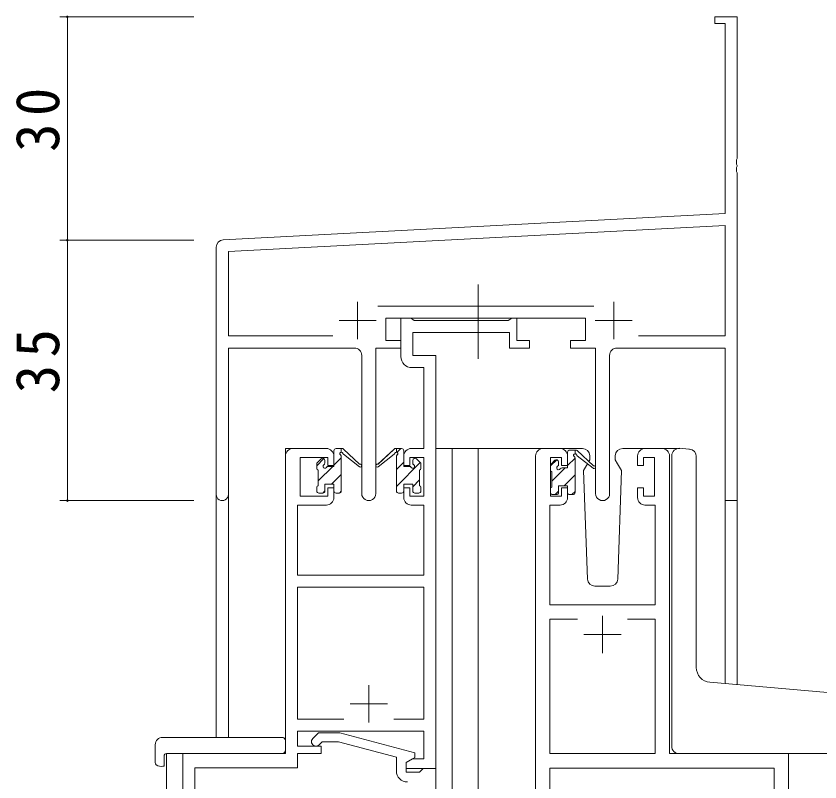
# Model space of a CAD drawing. Units: millimetres, scale not verified. Extents: x -841 to 292, y -594 to 212.
# Drawn here: x -725.6 to -617.6, y -20.5 to 82.4 of the extents above; entities that cross this region are included whole.
import ezdxf

# ---------------------------------------------------------------- set-up
doc = ezdxf.new("R2010")
doc.units = ezdxf.units.MM
doc.header["$LTSCALE"] = 2
doc.linetypes.add('CHAIN2', pattern=[12, 9, -1, 1, -1])
for name, color, linetype, lineweight in [('0-3_YKK_11', 7, 'Continuous', 9), ('0-4_YKK_12', 2, 'Continuous', 9), ('0-5_YKK_13', 4, 'Continuous', 9), ('0-6_YKK_D', 6, 'Continuous', 9)]:
    doc.layers.add(name, color=color, linetype=linetype, lineweight=lineweight)
doc.styles.add('ＭＳ ゴシック', font='')
doc.styles.get('ＭＳ ゴシック').set_extended_font_data('MS Gothic')

msp = doc.modelspace()

# ---------------------------------------------------------------- linework, layer by layer
at = {"layer": '0-3_YKK_11'}
for p, q in [((-628.704, 82.284), (-628.704, 63.242)), ((-630.334, 55.867), (-630.334, 81.384)), ((-628.704, 61.325), (-628.704, 17.284)), ((-697.756, 52.333), (-630.334, 55.867)), ((-630.334, 54.235), (-697.074, 50.737)), ((-630.334, 39.414), (-630.334, 54.235)), ((-698.704, 18.099), (-698.704, 51.335)), ((-697.074, 50.737), (-697.074, 39.414)), ((-679.704, 43.984), (-679.704, 38.984)), ((-677.012, 43.414), (-647.996, 43.414)), ((-645.304, 43.984), (-645.304, 38.984)), ((-682.204, 41.484), (-677.204, 41.484)), ((-649.104, 41.784), (-675.904, 41.784)), ((-673.905, 41.784), (-672.575, 41.784)), ((-673.905, 36.654), (-673.905, 41.784)), ((-672.575, 41.784), (-672.3, 41.604)), ((-672.3, 41.604), (-672.116, 41.484)), ((-672.116, 41.484), (-659.463, 41.484)), ((-659.463, 41.484), (-659.28, 41.604)), ((-659.28, 41.604), (-659.005, 41.784)), ((-659.005, 41.784), (-658.305, 41.784)), ((-658.305, 41.784), (-658.305, 38.784)), ((-647.804, 41.484), (-642.804, 41.484)), ((-697.074, 39.414), (-683.054, 39.414)), ((-672.275, 39.854), (-672.275, 36.784)), ((-659.305, 39.854), (-672.275, 39.854)), ((-659.305, 37.784), (-659.305, 39.854)), ((-641.954, 39.414), (-630.334, 39.414)), ((-641.954, 39.414), (-630.334, 39.414)), ((-658.305, 38.784), (-656.605, 38.784)), ((-656.605, 38.784), (-656.605, 37.784)), ((-697.074, 37.784), (-697.074, 18.099)), ((-680.154, 37.784), (-697.074, 37.784)), ((-679.154, 18.234), (-679.154, 36.784)), ((-672.275, 36.784), (-669.205, 36.784)), ((-669.205, 36.784), (-669.205, -18.716)), ((-656.605, 37.784), (-659.305, 37.784)), ((-645.854, 36.784), (-645.854, 18.234)), ((-630.334, 37.784), (-644.854, 37.784)), ((-670.835, 35.154), (-672.405, 35.154)), ((-670.835, 24.284), (-670.835, 35.154)), ((-688.405, 24.284), (-683.905, 24.284)), ((-672.505, 24.284), (-670.835, 24.284)), ((-652.504, 24.284), (-654.804, 24.284)), ((-638.804, 24.284), (-641.104, 24.284)), ((-689.405, -16.716), (-689.405, 23.284)), ((-687.405, 23.084), (-687.405, 17.884)), ((-683.705, 23.084), (-687.405, 23.084)), ((-683.705, 21.984), (-683.705, 23.084)), ((-682.905, 23.284), (-682.905, 21.984)), ((-673.505, 21.984), (-673.505, 23.284)), ((-672.705, 23.084), (-672.705, 21.984)), ((-670.835, 23.084), (-672.705, 23.084)), ((-670.835, 17.884), (-670.835, 23.084)), ((-655.804, 23.284), (-655.804, -39.716)), ((-653.804, 23.084), (-652.304, 23.084)), ((-653.804, 17.884), (-653.804, 23.084)), ((-652.304, 23.084), (-652.304, 21.984)), ((-651.504, 21.984), (-651.504, 23.284)), ((-642.104, 23.284), (-642.104, 21.984)), ((-641.304, 23.084), (-639.804, 23.084)), ((-641.304, 21.984), (-641.304, 23.084)), ((-639.804, 23.084), (-639.804, 17.884)), ((-637.804, -16.716), (-637.804, 23.284)), ((-682.905, 21.984), (-683.705, 21.984)), ((-672.705, 21.984), (-673.505, 21.984)), ((-652.304, 21.984), (-651.504, 21.984)), ((-642.104, 21.984), (-641.304, 21.984)), ((-683.705, 18.984), (-682.905, 18.984)), ((-683.705, 17.884), (-683.705, 18.984)), ((-682.905, 18.984), (-682.905, 17.684)), ((-673.505, 18.984), (-672.705, 18.984)), ((-673.505, 17.684), (-673.505, 18.984)), ((-672.705, 18.984), (-672.705, 17.884)), ((-652.304, 18.984), (-652.304, 17.884)), ((-651.504, 18.984), (-652.304, 18.984)), ((-651.504, 17.684), (-651.504, 18.984)), ((-642.104, 18.984), (-642.104, 17.684)), ((-641.304, 18.984), (-642.104, 18.984)), ((-641.304, 17.884), (-641.304, 18.984)), ((-687.405, 17.884), (-683.705, 17.884)), ((-672.705, 17.884), (-670.835, 17.884)), ((-652.304, 17.884), (-653.804, 17.884)), ((-639.804, 17.884), (-641.304, 17.884)), ((-687.775, 16.684), (-687.775, 7.284)), ((-683.905, 16.684), (-687.775, 16.684)), ((-670.835, 16.684), (-672.505, 16.684)), ((-670.835, 7.284), (-670.835, 16.684)), ((-653.874, 16.684), (-652.504, 16.684)), ((-653.874, 3.284), (-653.874, 16.684)), ((-641.104, 16.684), (-639.734, 16.684)), ((-639.734, 16.684), (-639.734, 3.284)), ((-687.775, 7.284), (-670.835, 7.284)), ((-687.775, 5.654), (-670.835, 5.654)), ((-687.775, -12.086), (-687.775, 5.654)), ((-670.835, 5.654), (-670.835, -12.086)), ((-639.734, 3.284), (-653.874, 3.284)), ((-653.874, 1.354), (-653.874, -16.716)), ((-650.154, 1.354), (-653.874, 1.354)), ((-650.154, 1.354), (-653.874, 1.354)), ((-646.804, 1.784), (-646.804, -3.216)), ((-639.734, 1.354), (-643.454, 1.354)), ((-639.734, -16.716), (-639.734, 1.354)), ((-649.304, -0.716), (-644.304, -0.716)), ((-678.205, -7.516), (-678.205, -12.516)), ((-680.705, -10.016), (-675.705, -10.016)), ((-681.555, -12.086), (-687.775, -12.086)), ((-681.555, -12.086), (-687.775, -12.086)), ((-670.835, -12.086), (-674.854, -12.086)), ((-687.775, -13.716), (-687.775, -15.716)), ((-670.835, -13.716), (-687.775, -13.716)), ((-685.728, -14.692), (-684.953, -13.916)), ((-684.953, -13.916), (-682.108, -13.916)), ((-682.108, -13.916), (-672.004, -16.623)), ((-670.835, -17.416), (-670.835, -13.716)), ((-684.456, -15.116), (-684.88, -15.54)), ((-682.266, -15.116), (-684.456, -15.116)), ((-674.504, -17.196), (-682.266, -15.116)), ((-687.775, -15.716), (-684.605, -15.716)), ((-684.605, -15.716), (-684.605, -16.716)), ((-703.205, -16.716), (-689.405, -16.716)), ((-703.205, -39.716), (-703.205, -16.716)), ((-687.775, -16.716), (-687.775, -18.616)), ((-684.605, -16.716), (-687.775, -16.716)), ((-674.504, -19.016), (-674.504, -17.196)), ((-672.004, -17.223), (-673.204, -17.916)), ((-672.004, -16.623), (-672.004, -17.223)), ((-653.874, -16.716), (-639.734, -16.716)), ((-621.804, -16.716), (-637.804, -16.716)), ((-621.804, -39.716), (-621.804, -16.716)), ((-673.205, -17.916), (-672.339, -17.416)), ((-673.205, -18.716), (-673.205, -17.916)), ((-673.204, -17.916), (-673.204, -19.216)), ((-672.339, -17.416), (-670.835, -17.416)), ((-701.575, -18.616), (-701.575, -23.758)), ((-687.775, -18.616), (-701.575, -18.616)), ((-669.205, -18.716), (-673.205, -18.716)), ((-673.204, -19.216), (-671.404, -19.216)), ((-671.404, -19.216), (-671.204, -19.016)), ((-671.204, -19.016), (-670.904, -18.716)), ((-670.904, -18.716), (-669.204, -18.716)), ((-669.204, -18.716), (-669.204, -39.716)), ((-653.874, -18.646), (-623.734, -18.646)), ((-653.874, -23.758), (-653.874, -18.646)), ((-623.734, -18.646), (-623.734, -37.786))]:
    msp.add_line(p, q, dxfattribs=at)
for points in [[(-630.334, 81.384), (-631.704, 81.384), (-631.704, 82.284), (-628.704, 82.284)], [(-628.704, 63.242), (-628.824, 63.059), (-628.824, 62.509), (-628.704, 62.325), (-628.704, 62.242), (-628.824, 62.059), (-628.824, 61.509), (-628.704, 61.325)], [(-675.904, 41.784), (-675.904, 38.784), (-673.904, 38.784), (-673.904, 37.784), (-677.254, 37.784), (-677.254, 18.234)], [(-647.754, 18.234), (-647.754, 37.784), (-651.104, 37.784), (-651.104, 38.784), (-649.104, 38.784), (-649.104, 41.784)], [(-628.704, 17.284), (-630.334, 17.284), (-630.334, 37.784)]]:
    msp.add_lwpolyline(points, dxfattribs=at)
for centre, radius, start, end in [((-697.704, 51.335), 1, 93.00002, 180), ((-680.154, 36.784), 1, 0, 89.99998), ((-644.854, 36.784), 1, 90, 179.99998), ((-672.405, 36.654), 1.5, 180, 269.99998), ((-688.405, 23.284), 1, 90, 179.99998), ((-683.905, 23.284), 1, 0, 89.99998), ((-672.505, 23.284), 1, 90, 179.99998), ((-654.804, 23.284), 1, 90, 179.99998), ((-652.504, 23.284), 1, 0, 89.99998), ((-641.104, 23.284), 1, 90, 179.99998), ((-638.804, 23.284), 1, 0, 89.99998), ((-697.889, 18.099), 0.815, 179.99998, 0), ((-683.905, 17.684), 1, 270, 359.99998), ((-678.204, 18.234), 0.95, 179.99998, 0), ((-672.505, 17.684), 1, 180, 269.99998), ((-652.504, 17.684), 1, 270, 359.99998), ((-646.804, 18.234), 0.95, 179.99998, 0), ((-641.104, 17.684), 1, 180, 269.99998), ((-685.304, -15.116), 0.6, 134.99998, 315), ((-673.004, -19.016), 1.5, 180, 269.99998)]:
    msp.add_arc(centre, radius, start, end, dxfattribs=at)
at = {"layer": '0-4_YKK_12'}
for p, q in [((-686.204, 24.284), (-689.404, 24.284)), ((-689.404, -16.416), (-689.404, 24.284)), ((-669.205, 24.284), (-664.604, 24.284)), ((-667.004, 24.284), (-667.004, -90.466)), ((-664.604, 24.284), (-654.804, 24.284)), ((-663.504, 24.284), (-663.504, -90.466)), ((-638.804, 24.284), (-636.744, 24.284)), ((-698.704, 18.099), (-698.704, -14.529)), ((-697.074, 18.099), (-697.074, -14.529)), ((-628.704, 17.284), (-630.334, 17.284)), ((-630.334, 17.284), (-630.334, -7.312)), ((-628.704, 17.284), (-628.704, -7.454)), ((-702.904, -16.716), (-705.404, -16.716)), ((-705.404, -16.716), (-705.404, -90.466)), ((-622.104, -16.716), (-619.604, -16.716))]:
    msp.add_line(p, q, dxfattribs=at)
at = {"layer": '0-5_YKK_13', "linetype": 'CHAIN2'}
msp.add_line((-663.506, 36.354), (-663.506, 46.341), dxfattribs=at)
at = {"layer": '0-5_YKK_13'}
for p, q in [((-682.903, 21.884), (-682.903, 23.984)), ((-682.603, 24.284), (-681.813, 24.284)), ((-681.903, 23.784), (-681.903, 24.284)), ((-681.62, 24.213), (-679.437, 22.165)), ((-674.788, 24.213), (-676.971, 22.165)), ((-674.788, 24.213), (-676.97, 22.165)), ((-673.805, 24.284), (-674.595, 24.284)), ((-673.804, 24.284), (-674.595, 24.284)), ((-674.505, 23.784), (-674.505, 24.284)), ((-674.504, 23.784), (-674.504, 24.284)), ((-674.427, 23.768), (-673.912, 24.284)), ((-673.505, 21.884), (-673.505, 23.984)), ((-673.504, 21.884), (-673.504, 23.984)), ((-649.517, 24.284), (-652.504, 24.284)), ((-651.503, 21.684), (-651.503, 23.784)), ((-651.203, 24.084), (-650.413, 24.084)), ((-650.503, 23.584), (-650.503, 24.084)), ((-650.22, 24.013), (-648.037, 21.965)), ((-641.104, 24.284), (-644.091, 24.284)), ((-636.419, 24.309), (-635.207, 24.202)), ((-635.119, 24.195), (-635.207, 24.202)), ((-685.203, 21.972), (-684.24, 22.936)), ((-685.116, 22.396), (-684.616, 22.896)), ((-684.103, 22.684), (-684.103, 22.345)), ((-682.903, 22.027), (-681.903, 23.027)), ((-681.903, 18.584), (-681.903, 23.184)), ((-679.47, 21.821), (-681.61, 23.517)), ((-676.938, 21.821), (-674.798, 23.517)), ((-676.938, 21.821), (-674.798, 23.517)), ((-674.505, 18.584), (-674.505, 23.184)), ((-674.504, 18.584), (-674.504, 23.184)), ((-672.305, 22.684), (-672.305, 22.345)), ((-672.304, 22.684), (-672.304, 22.345)), ((-671.292, 22.396), (-671.792, 22.896)), ((-671.292, 22.396), (-671.792, 22.896)), ((-653.803, 21.942), (-652.964, 22.781)), ((-653.716, 22.196), (-653.216, 22.696)), ((-651.503, 21.997), (-650.504, 22.996)), ((-650.503, 18.384), (-650.503, 22.984)), ((-648.07, 21.621), (-650.21, 23.317)), ((-648.499, 22.784), (-648.648, 22.525)), ((-648.518, 23.319), (-648.499, 22.784)), ((-645.109, 22.784), (-645.09, 23.319)), ((-644.786, 22.225), (-645.109, 22.784)), ((-637.507, -6.684), (-637.507, 23.312)), ((-634.207, -5.14), (-634.207, 23.199)), ((-685.203, 21.584), (-685.203, 22.184)), ((-685.003, 19.927), (-683.047, 21.884)), ((-683.642, 21.884), (-682.903, 21.884)), ((-674.505, 21.446), (-673.505, 22.446)), ((-674.505, 19.201), (-671.301, 22.404)), ((-672.766, 21.884), (-673.505, 21.884)), ((-672.765, 21.884), (-673.504, 21.884)), ((-671.205, 21.584), (-671.205, 22.184)), ((-671.204, 21.584), (-671.204, 22.184)), ((-653.803, 21.384), (-653.803, 21.984)), ((-653.603, 19.896), (-651.816, 21.684)), ((-652.703, 22.484), (-652.703, 22.145)), ((-652.242, 21.684), (-651.503, 21.684)), ((-648.822, 22.225), (-649.346, 21.316)), ((-644.262, 21.316), (-644.786, 22.225)), ((-685.003, 19.284), (-685.003, 21.384)), ((-683.202, 19.484), (-681.903, 20.782)), ((-671.405, 19.284), (-671.405, 21.384)), ((-671.404, 19.284), (-671.404, 21.384)), ((-653.603, 19.084), (-653.603, 21.184)), ((-651.971, 19.284), (-650.503, 20.751)), ((-649.346, 21.316), (-648.838, 6.749)), ((-644.77, 6.749), (-644.262, 21.316)), ((-684.103, 19.484), (-682.903, 19.484)), ((-684.103, 19.484), (-684.103, 18.584)), ((-682.903, 19.484), (-682.903, 18.584)), ((-673.505, 19.484), (-673.505, 18.584)), ((-672.305, 19.484), (-673.505, 19.484)), ((-673.504, 19.484), (-673.504, 18.584)), ((-672.304, 19.484), (-673.504, 19.484)), ((-672.305, 19.156), (-671.405, 20.056)), ((-672.305, 19.484), (-672.305, 18.584)), ((-672.304, 19.484), (-672.304, 18.584)), ((-685.203, 18.584), (-685.203, 19.084)), ((-684.402, 18.284), (-684.103, 18.582)), ((-682.153, 18.288), (-681.908, 18.533)), ((-671.205, 18.584), (-671.205, 19.084)), ((-671.204, 18.584), (-671.204, 19.084)), ((-653.803, 18.384), (-653.803, 18.884)), ((-653.171, 18.084), (-652.703, 18.551)), ((-652.703, 19.284), (-651.503, 19.284)), ((-652.703, 19.284), (-652.703, 18.384)), ((-651.503, 19.284), (-651.503, 18.384)), ((-650.926, 18.084), (-650.503, 18.506)), ((-684.403, 18.284), (-684.903, 18.284)), ((-682.203, 18.284), (-682.603, 18.284)), ((-674.205, 18.284), (-673.805, 18.284)), ((-674.204, 18.284), (-673.804, 18.284)), ((-672.005, 18.284), (-671.505, 18.284)), ((-672.004, 18.284), (-671.504, 18.284)), ((-653.003, 18.084), (-653.503, 18.084)), ((-650.803, 18.084), (-651.203, 18.084)), ((-647.838, 5.784), (-645.77, 5.784)), ((-637.507, -15.715), (-637.507, -6.684)), ((-705.892, -14.529), (-689.905, -14.529)), ((-689.405, -15.529), (-689.405, -15.029)), ((-706.892, -15.529), (-706.892, -17.904)), ((-689.405, -16.216), (-689.405, -15.529)), ((-705.705, -17.016), (-705.705, -17.908)), ((-705.405, -16.716), (-689.905, -16.716)), ((-636.507, -16.715), (-583.007, -16.715)), ((-705.705, -18.408), (-705.705, -17.908)), ((-705.892, -18.408), (-705.705, -18.408))]:
    msp.add_line(p, q, dxfattribs=at)
msp.add_lwpolyline([(-580.919, -11.635), (-582.919, -11.46), (-632.381, -7.133)], dxfattribs=at)
for centre, radius, start, end in [((-682.603, 23.984), 0.3, 90, 180), ((-681.903, 23.584), 0.2, 20.88332, 233.1301), ((-681.813, 23.984), 0.3, 49.8974, 90), ((-674.595, 23.984), 0.3, 90, 130.10258), ((-674.595, 23.984), 0.3, 90, 130.10258), ((-674.505, 23.584), 0.2, 306.86989, 159.11667), ((-674.504, 23.584), 0.2, 306.86989, 159.11667), ((-673.805, 23.984), 0.3, 0, 90), ((-673.804, 23.984), 0.3, 0, 90), ((-651.203, 23.784), 0.3, 90, 180), ((-650.413, 23.784), 0.3, 49.8974, 90), ((-649.517, 23.284), 1, 2, 90), ((-644.091, 23.284), 1, 90, 178), ((-636.507, 23.312), 1, 85, 180), ((-635.207, 23.199), 1, 0, 85), ((-684.403, 22.684), 0.3, 0, 135), ((-682.203, 23.184), 0.3, 0, 53.1301), ((-681.436, 23.762), 0.3, 200.88332, 234.62001), ((-674.972, 23.762), 0.3, 305.37997, 339.11667), ((-674.971, 23.762), 0.3, 305.37997, 339.11667), ((-674.205, 23.184), 0.3, 126.86989, 180), ((-674.204, 23.184), 0.3, 126.86989, 180), ((-672.005, 22.684), 0.3, 45, 180), ((-672.004, 22.684), 0.3, 45, 180), ((-653.003, 22.484), 0.3, 0, 135), ((-650.503, 23.384), 0.2, 20.88332, 233.1301), ((-650.803, 22.984), 0.3, 0, 53.1301), ((-650.036, 23.562), 0.3, 200.88332, 234.62001), ((-684.903, 22.184), 0.3, 135, 180), ((-684.103, 21.884), 0.25, 123.05573, 326.94426), ((-684.403, 22.345), 0.3, 303.05573, 0), ((-683.642, 21.584), 0.3, 90, 146.94426), ((-679.354, 21.984), 0.2, 234.62001, 114.62001), ((-677.054, 21.984), 0.2, 65.37997, 305.37997), ((-677.054, 21.984), 0.2, 65.37997, 305.37997), ((-672.766, 21.584), 0.3, 33.05573, 90), ((-672.765, 21.584), 0.3, 33.05573, 90), ((-672.305, 21.884), 0.25, 213.05573, 56.94426), ((-672.304, 21.884), 0.25, 213.05573, 56.94426), ((-672.005, 22.345), 0.3, 180, 236.94426), ((-672.004, 22.345), 0.3, 180, 236.94426), ((-671.505, 22.184), 0.3, 0, 45), ((-671.504, 22.184), 0.3, 0, 45), ((-653.503, 21.984), 0.3, 135, 180), ((-652.703, 21.684), 0.25, 123.05573, 326.94426), ((-653.003, 22.145), 0.3, 303.05573, 0), ((-652.242, 21.384), 0.3, 90, 146.94426), ((-647.954, 21.784), 0.2, 234.62001, 114.62001), ((-685.003, 21.584), 0.2, 180, 270), ((-671.405, 21.584), 0.2, 270, 0), ((-671.404, 21.584), 0.2, 270, 0), ((-653.603, 21.384), 0.2, 180, 270), ((-685.003, 19.084), 0.2, 90, 180), ((-684.903, 18.584), 0.3, 180, 270), ((-684.403, 18.584), 0.3, 270, 0), ((-682.603, 18.584), 0.3, 180, 270), ((-682.203, 18.584), 0.3, 270, 0), ((-674.205, 18.584), 0.3, 180, 270), ((-674.204, 18.584), 0.3, 180, 270), ((-673.805, 18.584), 0.3, 270, 0), ((-673.804, 18.584), 0.3, 270, 0), ((-672.005, 18.584), 0.3, 180, 270), ((-672.004, 18.584), 0.3, 180, 270), ((-671.505, 18.584), 0.3, 270, 0), ((-671.504, 18.584), 0.3, 270, 0), ((-671.405, 19.084), 0.2, 0, 90), ((-671.404, 19.084), 0.2, 0, 90), ((-653.603, 18.884), 0.2, 90, 180), ((-653.503, 18.384), 0.3, 180, 270), ((-653.003, 18.384), 0.3, 270, 0), ((-651.203, 18.384), 0.3, 180, 270), ((-650.803, 18.384), 0.3, 270, 0), ((-647.838, 6.784), 1, 182, 270), ((-645.77, 6.784), 1, 270, 358), ((-632.207, -5.14), 2, 180, 264.99998), ((-705.892, -15.529), 1, 90.00505, 180), ((-689.905, -15.029), 0.5, 0, 90.0011), ((-636.507, -15.715), 1, 180, 224.427), ((-705.405, -17.016), 0.3, 90, 180), ((-689.905, -16.216), 0.5, 270, 0), ((-636.507, -15.715), 1, 224.427, 238.63301), ((-636.507, -15.715), 1, 224.427, 270), ((-706.428, -17.92), 0.462, 177.95346, 223.04948), ((-706.122, -17.278), 1.153, 236.123, 281.50528)]:
    msp.add_arc(centre, radius, start, end, dxfattribs=at)
at = {"layer": '0-6_YKK_D'}
for p, q in [((-701.704, 82.284), (-719.704, 82.284)), ((-701.704, 52.284), (-719.704, 52.284)), ((-701.704, 52.284), (-719.704, 52.284)), ((-701.704, 17.284), (-719.704, 17.284))]:
    msp.add_line(p, q, dxfattribs=at)
msp.add_lwpolyline([(-718.704, 82.284), (-718.704, 52.284), (-718.704, 17.284)], dxfattribs=at)
for centre, start, end in [((-718.704, 82.284), 90, 270), ((-718.704, 82.284), 270, 90), ((-718.704, 52.284), 90, 270), ((-718.704, 52.284), 90, 270), ((-718.704, 52.284), 270, 90), ((-718.704, 52.284), 270, 90), ((-718.704, 17.284), 90, 270), ((-718.704, 17.284), 270, 90)]:
    msp.add_arc(centre, 0.106, start, end, dxfattribs=at)

# ---------------------------------------------------------------- texts
at = {"layer": '0-6_YKK_D', "color": 7, "char_height": 5.865, "attachment_point": 7, "rotation": 90, "style": 'ＭＳ ゴシック'}
for s, insert in [('\\T1.27;\\W0.95;30', (-719.704, 64.153)), ('\\T1.27;\\W0.95;35', (-719.704, 31.714))]:
    msp.add_mtext(s, dxfattribs=dict(at, insert=insert))

doc.saveas('drawing.dxf')
